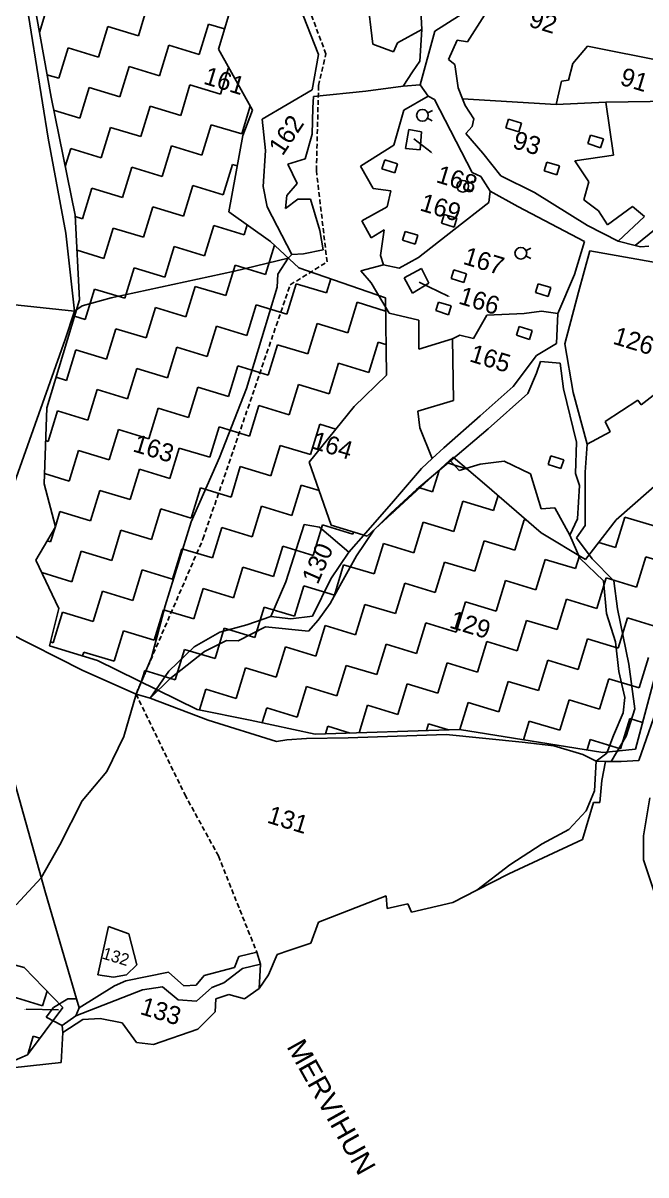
# Model space of a CAD drawing. Header units: feet. Extents: x 317639 to 322582, y 1862034 to 1866031.
# Drawn here: x 319497 to 320139, y 1862313 to 1863501 of the extents above; entities that cross this region are included whole.
import ezdxf

# ---------------------------------------------------------------- set-up
doc = ezdxf.new("R2010")
doc.units = ezdxf.units.FT
doc.header["$MEASUREMENT"] = 0
doc.linetypes.add('DASHED', pattern=[0.75, 0.5, -0.25])
for name, color, linetype in [('LINE_FOOTPATH', 1, 'DASHED'), ('LINE_WATER', 4, 'Continuous'), ('OFF', 1, 'Continuous'), ('OTHERS', 1, 'Continuous'), ('POLY_HATCH', 12, 'Continuous'), ('POLY_PARCEL', 6, 'Continuous'), ('POLY_WATER', 4, 'Continuous'), ('SYM_WELL', 1, 'Continuous'), ('TEXT_MAPOUT', 7, 'Continuous'), ('TEXT_PARCEL', 7, 'Continuous'), ('V_BOUND_LINE', 7, 'Continuous')]:
    doc.layers.add(name, color=color, linetype=linetype)
doc.styles.get("Standard").update_dxf_attribs({"font": 'arial.ttf'})
doc.styles.add('TEXT_MAP', font='', dxfattribs={"height": 1.8})
doc.styles.get('TEXT_MAP').set_extended_font_data('Kruti Dev 050')

msp = doc.modelspace()

# ---------------------------------------------------------------- linework, layer by layer
for points in [[(319917.8, 1863367.3), (319899.9, 1863381.2)], [(319935.4, 1863219), (319905.5, 1863233.5)], [(319500.5, 1862483.6), (319533.7, 1862482.9)]]:
    msp.add_lwpolyline(points)
for points in [[(319918, 1863367.6), (319919.7, 1863365.7), (319917.5, 1863366.9)], [(319935.6, 1863219.4), (319937.7, 1863217.9), (319935.2, 1863218.6)], [(319500.5, 1862483.2), (319498, 1862483.6), (319500.5, 1862484)]]:
    msp.add_solid(points)
at = {"layer": 'LINE_FOOTPATH', "ltscale": 10}
for p, q in [((319809.4, 1863468.7), (319782.7, 1863539.5)), ((319801.7, 1863436.1), (319809.4, 1863468.7)), ((319799.5, 1863348.7), (319801.7, 1863436.1)), ((319810.5, 1863254.2), (319799.5, 1863348.7)), ((319772.5, 1863230.6), (319810.5, 1863254.2)), ((319682.5, 1862968.4), (319772.5, 1863230.6)), ((319613.6, 1862808.6), (319682.5, 1862968.4)), ((319613.6, 1862808.6), (319663.9, 1862705)), ((319663.9, 1862705), (319698.5, 1862641.7)), ((319698.5, 1862641.7), (319738, 1862542.4))]:
    msp.add_line(p, q, dxfattribs=at)
at = {"layer": 'LINE_WATER'}
for p, q in [((319601, 1862764.7), (319613.6, 1862808.6)), ((319583.5, 1862728.6), (319601, 1862764.7)), ((320088, 1862739.5), (320086, 1862708.8)), ((319558, 1862698.4), (319583.5, 1862728.6)), ((320086, 1862708.8), (320077.7, 1862688.2)), ((319535.2, 1862653), (319558, 1862698.4)), ((320077.7, 1862688.2), (320059.7, 1862668.8)), ((320059.7, 1862668.8), (320032.1, 1862654.1)), ((319515.7, 1862619.2), (319535.2, 1862653)), ((320032.1, 1862654.1), (319998.8, 1862632.3)), ((319998.8, 1862632.3), (319965, 1862606.4)), ((319490, 1862591.1), (319515.7, 1862619.2))]:
    msp.add_line(p, q, dxfattribs=at)
at = {"layer": 'OFF'}
msp.add_line((319741.9, 1862530.1), (319738, 1862542.4), dxfattribs=at)
at = {"layer": 'OTHERS'}
for p, q in [((319997.6, 1863401.5), (319994.9, 1863392.6)), ((320010.8, 1863397.5), (319997.6, 1863401.5)), ((319994.9, 1863392.6), (320008, 1863388.4)), ((320008, 1863388.4), (320010.8, 1863397.5)), ((320082.1, 1863385.1), (320079.3, 1863376.2)), ((320079.3, 1863376.2), (320092.5, 1863372)), ((320095.3, 1863381.1), (320082.1, 1863385.1)), ((320092.5, 1863372), (320095.3, 1863381.1)), ((319869.9, 1863359.4), (319867.1, 1863350.4)), ((319867.1, 1863350.4), (319880.3, 1863346.2)), ((319883.1, 1863355.3), (319869.9, 1863359.4)), ((319880.3, 1863346.2), (319883.1, 1863355.3)), ((320036.9, 1863357.2), (320034.2, 1863348.3)), ((320050.1, 1863353.2), (320036.9, 1863357.2)), ((320047.3, 1863344.1), (320050.1, 1863353.2)), ((320034.2, 1863348.3), (320047.3, 1863344.1)), ((319931.1, 1863303.3), (319928.4, 1863294.3)), ((319944.3, 1863299.2), (319931.1, 1863303.3)), ((319928.4, 1863294.3), (319941.5, 1863290.1)), ((319941.5, 1863290.1), (319944.3, 1863299.2)), ((319890.9, 1863285.7), (319888.2, 1863276.8)), ((319904.1, 1863281.7), (319890.9, 1863285.7)), ((319901.3, 1863272.6), (319904.1, 1863281.7)), ((319888.2, 1863276.8), (319901.3, 1863272.6)), ((319941.1, 1863246), (319938.4, 1863237.1)), ((319954.3, 1863242), (319941.1, 1863246)), ((319938.4, 1863237.1), (319951.5, 1863232.9)), ((319951.5, 1863232.9), (319954.3, 1863242)), ((320028.1, 1863231.8), (320025.3, 1863222.8)), ((320041.2, 1863227.8), (320028.1, 1863231.8)), ((320025.3, 1863222.8), (320038.5, 1863218.7)), ((320038.5, 1863218.7), (320041.2, 1863227.8)), ((319925.2, 1863212.9), (319922.5, 1863204)), ((319938.4, 1863208.9), (319925.2, 1863212.9)), ((319935.6, 1863199.8), (319938.4, 1863208.9)), ((319922.5, 1863204), (319935.6, 1863199.8)), ((320008.6, 1863187.5), (320005.9, 1863178.6)), ((320021.8, 1863183.5), (320008.6, 1863187.5)), ((320005.9, 1863178.6), (320019, 1863174.4)), ((320019, 1863174.4), (320021.8, 1863183.5)), ((320041.2, 1863054.2), (320038.5, 1863045.2)), ((320054.4, 1863050.2), (320041.2, 1863054.2)), ((320038.5, 1863045.2), (320051.6, 1863041.1)), ((320051.6, 1863041.1), (320054.4, 1863050.2))]:
    msp.add_line(p, q, dxfattribs=at)
at = {"layer": 'POLY_HATCH', "linetype": 'Continuous'}
for p, q in [((319616, 1863487.3), (319625.5, 1863518.7)), ((319514, 1863490.7), (319521.7, 1863516)), ((319575, 1863465.5), (319584.5, 1863496.9)), ((319584.5, 1863496.9), (319616, 1863487.3)), ((319678.8, 1863468.2), (319688.4, 1863499.6)), ((319688.4, 1863499.6), (319704.9, 1863494.6)), ((319534, 1863443.6), (319543.5, 1863475)), ((319543.5, 1863475), (319575, 1863465.5)), ((319637.8, 1863446.3), (319647.4, 1863477.7)), ((319647.4, 1863477.7), (319678.8, 1863468.2)), ((319521.8, 1863447.3), (319534, 1863443.6)), ((319596.8, 1863424.5), (319606.4, 1863455.9)), ((319606.4, 1863455.9), (319637.8, 1863446.3)), ((319700.7, 1863427.2), (319709, 1863454.5)), ((319555.8, 1863402.6), (319565.4, 1863434)), ((319565.4, 1863434), (319596.8, 1863424.5)), ((319659.7, 1863405.3), (319669.2, 1863436.7)), ((319669.2, 1863436.7), (319700.7, 1863427.2)), ((319528.7, 1863410.9), (319555.8, 1863402.6)), ((319618.7, 1863383.5), (319628.3, 1863414.9)), ((319628.3, 1863414.9), (319659.7, 1863405.3)), ((319722.5, 1863386.2), (319731.2, 1863414.7)), ((319577.7, 1863361.6), (319587.3, 1863393)), ((319587.3, 1863393), (319618.7, 1863383.5)), ((319681.5, 1863364.3), (319691.1, 1863395.7)), ((319691.1, 1863395.7), (319722.5, 1863386.2)), ((319540.6, 1863352.6), (319546.3, 1863371.2)), ((319546.3, 1863371.2), (319577.7, 1863361.6)), ((319640.5, 1863342.5), (319650.1, 1863373.9)), ((319650.1, 1863373.9), (319681.5, 1863364.3)), ((319599.5, 1863320.6), (319609.1, 1863352)), ((319609.1, 1863352), (319640.5, 1863342.5)), ((319703.4, 1863323.3), (319713, 1863354.7)), ((319713, 1863354.7), (319717.9, 1863353.2)), ((319558.5, 1863298.8), (319568.1, 1863330.2)), ((319568.1, 1863330.2), (319599.5, 1863320.6)), ((319662.4, 1863301.5), (319672, 1863332.9)), ((319672, 1863332.9), (319703.4, 1863323.3)), ((319621.4, 1863279.6), (319631, 1863311)), ((319631, 1863311), (319662.4, 1863301.5)), ((319550.9, 1863301.1), (319558.5, 1863298.8)), ((319684.2, 1863260.5), (319693.8, 1863291.9)), ((319693.8, 1863291.9), (319725.2, 1863282.3)), ((319725.2, 1863282.3), (319728.3, 1863292.4)), ((319580.4, 1863257.8), (319590, 1863289.2)), ((319590, 1863289.2), (319621.4, 1863279.6)), ((319643.2, 1863238.6), (319652.8, 1863270)), ((319652.8, 1863270), (319684.2, 1863260.5)), ((319747.1, 1863241.3), (319756.3, 1863271.6)), ((319552.8, 1863266.2), (319580.4, 1863257.8)), ((319602.2, 1863216.8), (319611.8, 1863248.2)), ((319611.8, 1863248.2), (319643.2, 1863238.6)), ((319706.1, 1863219.5), (319715.7, 1863250.9)), ((319715.7, 1863250.9), (319747.1, 1863241.3)), ((319768.9, 1863200.3), (319778.5, 1863231.7)), ((319778.5, 1863231.7), (319809.9, 1863222.2)), ((319809.9, 1863222.2), (319814.4, 1863236.7)), ((319561.2, 1863194.9), (319570.8, 1863226.3)), ((319570.8, 1863226.3), (319602.2, 1863216.8)), ((319665.1, 1863197.6), (319674.7, 1863229)), ((319674.7, 1863229), (319706.1, 1863219.5)), ((319727.9, 1863178.5), (319737.5, 1863209.9)), ((319737.5, 1863209.9), (319768.9, 1863200.3)), ((319831.8, 1863181.2), (319841.4, 1863212.6)), ((319841.4, 1863212.6), (319870.8, 1863203.6)), ((319550.3, 1863198.2), (319561.2, 1863194.9)), ((319624.1, 1863175.8), (319633.7, 1863207.2)), ((319633.7, 1863207.2), (319665.1, 1863197.6)), ((319583.1, 1863153.9), (319592.7, 1863185.3)), ((319592.7, 1863185.3), (319624.1, 1863175.8)), ((319686.9, 1863156.6), (319696.5, 1863188)), ((319696.5, 1863188), (319727.9, 1863178.5)), ((319790.8, 1863159.3), (319800.4, 1863190.7)), ((319800.4, 1863190.7), (319831.8, 1863181.2)), ((319542.1, 1863132.1), (319551.7, 1863163.5)), ((319551.7, 1863163.5), (319583.1, 1863153.9)), ((319645.9, 1863134.8), (319655.5, 1863166.2)), ((319655.5, 1863166.2), (319686.9, 1863156.6)), ((319749.8, 1863137.5), (319759.4, 1863168.9)), ((319759.4, 1863168.9), (319790.8, 1863159.3)), ((319853.6, 1863140.2), (319863.2, 1863171.6)), ((319863.2, 1863171.6), (319871.2, 1863169.1)), ((319812.6, 1863118.3), (319822.2, 1863149.7)), ((319822.2, 1863149.7), (319853.6, 1863140.2)), ((319604.9, 1863112.9), (319614.5, 1863144.3)), ((319614.5, 1863144.3), (319645.9, 1863134.8)), ((319708.8, 1863115.6), (319718.4, 1863147)), ((319718.4, 1863147), (319749.8, 1863137.5)), ((319531.2, 1863135.4), (319542.1, 1863132.1)), ((319667.8, 1863093.8), (319677.4, 1863125.2)), ((319677.4, 1863125.2), (319708.8, 1863115.6)), ((319771.6, 1863096.5), (319781.2, 1863127.9)), ((319781.2, 1863127.9), (319812.6, 1863118.3)), ((319563.9, 1863091.1), (319573.5, 1863122.5)), ((319573.5, 1863122.5), (319604.9, 1863112.9)), ((319626.8, 1863071.9), (319636.4, 1863103.3)), ((319636.4, 1863103.3), (319667.8, 1863093.8)), ((319730.6, 1863074.6), (319740.2, 1863106)), ((319740.2, 1863106), (319771.6, 1863096.5)), ((319522.9, 1863069.2), (319532.5, 1863100.6)), ((319532.5, 1863100.6), (319563.9, 1863091.1)), ((319585.8, 1863050.1), (319595.4, 1863081.5)), ((319595.4, 1863081.5), (319626.8, 1863071.9)), ((319689.6, 1863052.8), (319699.2, 1863084.2)), ((319699.2, 1863084.2), (319730.6, 1863074.6)), ((319793.5, 1863055.5), (319803.1, 1863086.9)), ((319803.1, 1863086.9), (319819.6, 1863081.8)), ((319520.4, 1863070), (319522.9, 1863069.2)), ((319544.8, 1863028.2), (319554.4, 1863059.6)), ((319554.4, 1863059.6), (319585.8, 1863050.1)), ((319648.6, 1863030.9), (319658.2, 1863062.3)), ((319658.2, 1863062.3), (319689.6, 1863052.8)), ((319752.5, 1863033.6), (319762.1, 1863065)), ((319762.1, 1863065), (319793.5, 1863055.5)), ((319711.5, 1863011.8), (319721.1, 1863043.2)), ((319721.1, 1863043.2), (319752.5, 1863033.6)), ((319934.2, 1863046.9), (319955.1, 1863040.6)), ((319519.3, 1863036), (319544.8, 1863028.2)), ((319607.6, 1863009.1), (319617.2, 1863040.5)), ((319617.2, 1863040.5), (319648.6, 1863030.9)), ((319919.2, 1863017.2), (319925.9, 1863039.3)), ((319566.6, 1862987.2), (319576.2, 1863018.6)), ((319576.2, 1863018.6), (319607.6, 1863009.1)), ((319670.5, 1862989.9), (319680.1, 1863021.3)), ((319680.1, 1863021.3), (319711.5, 1863011.8)), ((319774.3, 1862992.6), (319783.9, 1863024)), ((319783.9, 1863024), (319802.3, 1863018.4)), ((319906.1, 1863021.1), (319919.2, 1863017.2)), ((319941, 1862976.2), (319950.6, 1863007.6)), ((319950.6, 1863007.6), (319982, 1862998)), ((319982, 1862998), (319986.8, 1863013.5)), ((319530.5, 1862981.4), (319535.2, 1862996.8)), ((319535.2, 1862996.8), (319566.6, 1862987.2)), ((319629.5, 1862968.1), (319639.1, 1862999.5)), ((319639.1, 1862999.5), (319670.5, 1862989.9)), ((319733.3, 1862970.8), (319742.9, 1863002.2)), ((319742.9, 1863002.2), (319774.3, 1862992.6)), ((319878, 1862995.4), (319878.2, 1862995.3)), ((319878.2, 1862995.3), (319878.3, 1862995.6)), ((319796.2, 1862951.6), (319805.8, 1862983)), ((319805.8, 1862983), (319837.2, 1862973.5)), ((319900, 1862954.3), (319909.6, 1862985.7)), ((319909.6, 1862985.7), (319941, 1862976.2)), ((320003.9, 1862957), (320013.5, 1862988.4)), ((320013.5, 1862988.4), (320016.7, 1862987.5)), ((320107.7, 1862959.7), (320117.3, 1862991.1)), ((320117.3, 1862991.1), (320148.7, 1862981.6)), ((319525.6, 1862965.4), (319530.2, 1862980.5)), ((319588.5, 1862946.2), (319598.1, 1862977.6)), ((319598.1, 1862977.6), (319629.5, 1862968.1)), ((319692.3, 1862948.9), (319701.9, 1862980.3)), ((319701.9, 1862980.3), (319733.3, 1862970.8)), ((319837.2, 1862973.5), (319837.9, 1862975.8)), ((319522, 1862966.5), (319525.6, 1862965.4)), ((319651.3, 1862927.1), (319660.9, 1862958.5)), ((319660.9, 1862958.5), (319692.3, 1862948.9)), ((319755.2, 1862929.8), (319764.8, 1862961.2)), ((319764.8, 1862961.2), (319796.2, 1862951.6)), ((319859, 1862932.5), (319868.6, 1862963.9)), ((319868.6, 1862963.9), (319900, 1862954.3)), ((319962.9, 1862935.2), (319972.5, 1862966.6)), ((319972.5, 1862966.6), (320003.9, 1862957)), ((320090.5, 1862965), (320107.7, 1862959.7)), ((319547.5, 1862924.4), (319557.1, 1862955.8)), ((319557.1, 1862955.8), (319588.5, 1862946.2)), ((320025.7, 1862916), (320035.3, 1862947.4)), ((320035.3, 1862947.4), (320066.7, 1862937.9)), ((320066.7, 1862937.9), (320070.8, 1862951.1)), ((320129.6, 1862918.7), (320139.2, 1862950.1)), ((320139.2, 1862950.1), (320170.6, 1862940.6)), ((319610.3, 1862905.2), (319619.9, 1862936.6)), ((319619.9, 1862936.6), (319651.3, 1862927.1)), ((319714.2, 1862907.9), (319723.8, 1862939.3)), ((319723.8, 1862939.3), (319755.2, 1862929.8)), ((319818, 1862910.6), (319827.6, 1862942)), ((319827.6, 1862942), (319859, 1862932.5)), ((319921.9, 1862913.3), (319931.5, 1862944.7)), ((319931.5, 1862944.7), (319962.9, 1862935.2)), ((319516.5, 1862933.8), (319547.5, 1862924.4)), ((319880.9, 1862891.5), (319890.5, 1862922.9)), ((319890.5, 1862922.9), (319921.9, 1862913.3)), ((319984.7, 1862894.2), (319994.3, 1862925.6)), ((319994.3, 1862925.6), (320025.7, 1862916)), ((320088.6, 1862896.9), (320098.2, 1862928.3)), ((320098.2, 1862928.3), (320129.6, 1862918.7)), ((319569.3, 1862883.4), (319578.9, 1862914.8)), ((319578.9, 1862914.8), (319610.3, 1862905.2)), ((319673.2, 1862886.1), (319682.8, 1862917.5)), ((319682.8, 1862917.5), (319714.2, 1862907.9)), ((319777, 1862888.8), (319786.6, 1862920.2)), ((319786.6, 1862920.2), (319818, 1862910.6)), ((319839.9, 1862869.6), (319849.5, 1862901)), ((319849.5, 1862901), (319880.9, 1862891.5)), ((319943.7, 1862872.3), (319953.3, 1862903.7)), ((319953.3, 1862903.7), (319984.7, 1862894.2)), ((320047.6, 1862875), (320057.2, 1862906.4)), ((320057.2, 1862906.4), (320088.6, 1862896.9)), ((319528.3, 1862861.5), (319537.9, 1862892.9)), ((319537.9, 1862892.9), (319569.3, 1862883.4)), ((319632.2, 1862864.2), (319641.8, 1862895.6)), ((319641.8, 1862895.6), (319673.2, 1862886.1)), ((319736, 1862866.9), (319745.6, 1862898.3)), ((319745.6, 1862898.3), (319777, 1862888.8)), ((320110.4, 1862855.9), (320120, 1862887.3)), ((320120, 1862887.3), (320151.4, 1862877.7)), ((319695, 1862845.1), (319704.6, 1862876.5)), ((319704.6, 1862876.5), (319736, 1862866.9)), ((319798.9, 1862847.8), (319808.5, 1862879.2)), ((319808.5, 1862879.2), (319839.9, 1862869.6)), ((319902.7, 1862850.5), (319912.3, 1862881.9)), ((319912.3, 1862881.9), (319943.7, 1862872.3)), ((320006.6, 1862853.2), (320016.2, 1862884.6)), ((320016.2, 1862884.6), (320047.6, 1862875)), ((319591.2, 1862842.4), (319600.8, 1862873.8)), ((319600.8, 1862873.8), (319632.2, 1862864.2)), ((320069.4, 1862834), (320079, 1862865.4)), ((320079, 1862865.4), (320110.4, 1862855.9)), ((319525.3, 1862862.4), (319528.3, 1862861.5)), ((319558.5, 1862847.9), (319559.8, 1862851.9)), ((319559.8, 1862851.9), (319591.2, 1862842.4)), ((319654, 1862823.2), (319663.6, 1862854.6)), ((319663.6, 1862854.6), (319695, 1862845.1)), ((319757.9, 1862825.9), (319767.5, 1862857.3)), ((319767.5, 1862857.3), (319798.9, 1862847.8)), ((319861.7, 1862828.6), (319871.3, 1862860)), ((319871.3, 1862860), (319902.7, 1862850.5)), ((319965.6, 1862831.3), (319975.2, 1862862.7)), ((319975.2, 1862862.7), (320006.6, 1862853.2)), ((319924.6, 1862809.5), (319934.2, 1862840.9)), ((319934.2, 1862840.9), (319965.6, 1862831.3)), ((320028.4, 1862812.2), (320038, 1862843.6)), ((320038, 1862843.6), (320069.4, 1862834)), ((320132.3, 1862814.9), (320141.9, 1862846.3)), ((319619, 1862821), (319622.6, 1862832.8)), ((319622.6, 1862832.8), (319654, 1862823.2)), ((319716.9, 1862804.1), (319726.5, 1862835.5)), ((319726.5, 1862835.5), (319757.9, 1862825.9)), ((319820.7, 1862806.8), (319830.3, 1862838.2)), ((319830.3, 1862838.2), (319861.7, 1862828.6)), ((319779.7, 1862784.9), (319789.3, 1862816.3)), ((319789.3, 1862816.3), (319820.7, 1862806.8)), ((319883.6, 1862787.6), (319893.2, 1862819)), ((319893.2, 1862819), (319924.6, 1862809.5)), ((319987.4, 1862790.3), (319997, 1862821.7)), ((319997, 1862821.7), (320028.4, 1862812.2)), ((320091.3, 1862793), (320100.9, 1862824.4)), ((320100.9, 1862824.4), (320132.3, 1862814.9)), ((319678.9, 1862792.2), (319685.5, 1862813.6)), ((319685.5, 1862813.6), (319716.9, 1862804.1)), ((319743.6, 1862779.1), (319748.3, 1862794.5)), ((319748.3, 1862794.5), (319779.7, 1862784.9)), ((319843.5, 1862768.6), (319852.2, 1862797.2)), ((319852.2, 1862797.2), (319883.6, 1862787.6)), ((319947.5, 1862772), (319956, 1862799.9)), ((319956, 1862799.9), (319987.4, 1862790.3)), ((320050.3, 1862771.2), (320059.9, 1862802.6)), ((320059.9, 1862802.6), (320091.3, 1862793)), ((320013, 1862761.5), (320018.9, 1862780.7)), ((320018.9, 1862780.7), (320050.3, 1862771.2)), ((320113.1, 1862752), (320122.7, 1862783.4)), ((320122.7, 1862783.4), (320135.8, 1862779.4)), ((319808.8, 1862767.5), (319811.2, 1862775.3)), ((319811.2, 1862775.3), (319834.2, 1862768.3)), ((319912.9, 1862771), (319915, 1862778)), ((319915, 1862778), (319935.7, 1862771.7)), ((320078.5, 1862751), (320081.7, 1862761.6)), ((320081.7, 1862761.6), (320113.1, 1862752)), ((319485.9, 1862496.7), (319517.3, 1862487.1)), ((319517.3, 1862487.1), (319521.9, 1862502.2)), ((319502, 1862436.9), (319507.7, 1862455.7)), ((319507.7, 1862455.7), (319514.5, 1862453.6))]:
    msp.add_line(p, q, dxfattribs=at)
at = {"layer": 'POLY_HATCH'}
for p, q in [((319698.5, 1863473.5), (319712.5, 1863519.5)), ((319510.9, 1863508.1), (319526, 1863424.2)), ((319733.5, 1863410.6), (319698.5, 1863473.5)), ((319526, 1863424.2), (319550.8, 1863302.5)), ((319723.6, 1863384.6), (319733.5, 1863410.6)), ((319709.3, 1863305.8), (319723.6, 1863384.6)), ((319752.3, 1863275.3), (319709.3, 1863305.8)), ((319550.8, 1863302.5), (319555.5, 1863215.2)), ((319781.4, 1863248.2), (319752.3, 1863275.3)), ((319870.7, 1863217.2), (319781.4, 1863248.2)), ((319555.5, 1863215.2), (319521.5, 1863103.8)), ((319871.6, 1863137.6), (319870.7, 1863217.2)), ((319838.5, 1863105.2), (319871.6, 1863137.6)), ((319521.5, 1863103.8), (319518.9, 1863025.3)), ((319792, 1863047.8), (319838.5, 1863105.2)), ((319814.8, 1862982.8), (319792, 1863047.8)), ((319940.6, 1863052.8), (319852, 1862971.5)), ((319972.9, 1863025.5), (319940.6, 1863052.8)), ((320159, 1863032.7), (320108.6, 1862988.1)), ((319518.9, 1863025.3), (319530.6, 1862981.1)), ((320031.1, 1862974.9), (319972.9, 1863025.5)), ((319852, 1862971.5), (319814.8, 1862982.8)), ((320108.6, 1862988.1), (320076.9, 1862947.5)), ((319530.6, 1862981.1), (319510.4, 1862946.7)), ((320076.9, 1862947.5), (320031.1, 1862974.9)), ((319510.4, 1862946.7), (319534, 1862896.9)), ((319534, 1862896.9), (319524.3, 1862858.4)), ((319524.3, 1862858.4), (319573.9, 1862843.3)), ((319573.9, 1862843.3), (319676.5, 1862792.7)), ((320128.5, 1862751.6), (320153, 1862844.7)), ((319676.5, 1862792.7), (319731.3, 1862781.8)), ((319731.3, 1862781.8), (319798.4, 1862767.1)), ((319798.4, 1862767.1), (319947, 1862772.1)), ((319947, 1862772.1), (320094.6, 1862748.4)), ((320094.6, 1862748.4), (320128.5, 1862751.6)), ((319498.4, 1862526.7), (319434.2, 1862543.2)), ((319538.1, 1862485.4), (319498.4, 1862526.7)), ((319501.7, 1862436.5), (319538.1, 1862485.4)), ((319452, 1862414.8), (319501.7, 1862436.5))]:
    msp.add_line(p, q, dxfattribs=at)
at = {"layer": 'POLY_PARCEL'}
for p, q in [((319523.1, 1863381.9), (319494.1, 1863563.7)), ((319801.6, 1863468.2), (319766.8, 1863557.7)), ((319851.7, 1863528.8), (319857.8, 1863478.7)), ((319908.2, 1863494.1), (319906.4, 1863527.1)), ((319883.1, 1863480.3), (319908.2, 1863494.1)), ((319906.2, 1863461.4), (319908.2, 1863494.1)), ((319857.8, 1863478.7), (319879, 1863471)), ((319879, 1863471), (319883.1, 1863480.3)), ((320063.9, 1863459), (320078.8, 1863476.9)), ((320078.8, 1863476.9), (320160.1, 1863460.7)), ((319795.1, 1863431.7), (319801.6, 1863468.2)), ((319898.7, 1863450.3), (319906.2, 1863461.4)), ((320059.4, 1863441.7), (320063.9, 1863459)), ((319889.1, 1863435.6), (319898.7, 1863450.3)), ((319850.5, 1863430.2), (319889.1, 1863435.6)), ((319889.1, 1863435.6), (319906.3, 1863436.9)), ((320046.7, 1863416.7), (320052.1, 1863440.7)), ((320052.1, 1863440.7), (320059.4, 1863441.7)), ((319743.6, 1863401.5), (319795.1, 1863431.7)), ((319795.8, 1863413.3), (319796.5, 1863424.7)), ((319796.5, 1863424.7), (319850.5, 1863430.2)), ((319889.6, 1863410.6), (319914.7, 1863425.3)), ((320046.7, 1863416.7), (319950, 1863422.3)), ((319795, 1863386), (319795.8, 1863413.3)), ((319879.4, 1863374.7), (319889.6, 1863410.6)), ((320097.7, 1863419.1), (320046.7, 1863416.7)), ((320097.7, 1863419.1), (320203.4, 1863420.5)), ((320105.6, 1863364.4), (320097.7, 1863419.1)), ((319746.9, 1863369), (319743.6, 1863401.5)), ((319788, 1863360.5), (319795, 1863386)), ((319894.7, 1863390.7), (319891.4, 1863371.1)), ((319907.9, 1863388.4), (319894.7, 1863390.7)), ((319906.4, 1863370), (319907.9, 1863388.4)), ((319541.3, 1863283.8), (319523.1, 1863381.9)), ((319844.8, 1863353), (319879.4, 1863374.7)), ((319744.8, 1863332), (319746.9, 1863369)), ((319891.4, 1863371.1), (319906.4, 1863370)), ((320066, 1863358.5), (320105.6, 1863364.4)), ((319770, 1863354.9), (319788, 1863360.5)), ((319779.8, 1863335.2), (319770, 1863354.9)), ((319858.1, 1863330.1), (319844.8, 1863353)), ((320080.3, 1863336.9), (320066, 1863358.5)), ((319748.6, 1863311), (319744.8, 1863332)), ((319769, 1863322.7), (319779.8, 1863335.2)), ((319876.3, 1863327.7), (319858.1, 1863330.1)), ((319872.4, 1863310.9), (319876.3, 1863327.7)), ((319978.7, 1863327.3), (319977.3, 1863315.5)), ((320075.1, 1863318.4), (320080.3, 1863336.9)), ((319767.8, 1863309.4), (319769, 1863322.7)), ((319780.2, 1863318.8), (319767.8, 1863309.4)), ((319793.5, 1863319.1), (319780.2, 1863318.8)), ((319802.9, 1863286.6), (319793.5, 1863319.1)), ((319977.3, 1863315.5), (319941, 1863287.4)), ((320090.2, 1863306.8), (320075.1, 1863318.4)), ((319774.2, 1863261.8), (319748.6, 1863311)), ((319846.3, 1863296.7), (319872.4, 1863310.9)), ((320099.5, 1863292.6), (320090.2, 1863306.8)), ((320125.4, 1863311.5), (320099.5, 1863292.6)), ((320137.7, 1863301.1), (320125.4, 1863311.5)), ((319856, 1863279.1), (319846.3, 1863296.7)), ((320110.4, 1863275.5), (320137.7, 1863301.1)), ((320127.9, 1863271.3), (320162.4, 1863299)), ((319550.1, 1863203.4), (319541.3, 1863283.8)), ((319806.4, 1863266.7), (319802.9, 1863286.6)), ((319869.3, 1863287.3), (319856, 1863279.1)), ((319865.5, 1863260.7), (319869.3, 1863287.3)), ((319941, 1863287.4), (319904.6, 1863258.8)), ((319770.4, 1863258.2), (319715.2, 1863244.6)), ((319759.9, 1863241.5), (319770.4, 1863258.2)), ((319774.2, 1863261.8), (319770.4, 1863258.2)), ((319774.2, 1863261.8), (319786.1, 1863262.6)), ((319786.1, 1863262.6), (319806.4, 1863266.7)), ((319868.8, 1863251.1), (319865.5, 1863260.7)), ((319904.6, 1863258.8), (319884.8, 1863247.9)), ((319715.2, 1863244.6), (319587.8, 1863217.1)), ((319868.8, 1863251.1), (319845.2, 1863245.1)), ((319845.2, 1863245.1), (319855.9, 1863232.6)), ((319884.8, 1863247.9), (319868.8, 1863251.1)), ((319907.9, 1863247.5), (319890, 1863238)), ((319915.5, 1863232.2), (319907.9, 1863247.5)), ((319759.2, 1863228.1), (319759.9, 1863241.5)), ((319855.9, 1863232.6), (319874.4, 1863201.4)), ((319890, 1863238), (319898.6, 1863221.9)), ((319898.6, 1863221.9), (319915.5, 1863232.2)), ((319727.4, 1863123.8), (319759.2, 1863228.1)), ((319550.1, 1863203.4), (319476, 1863211.5)), ((319558.2, 1863208.9), (319550.1, 1863203.4)), ((319587.8, 1863217.1), (319558.2, 1863208.9)), ((319550.1, 1863203.4), (319540.4, 1863174.1)), ((319874.4, 1863201.4), (319905, 1863194.2)), ((319961.4, 1863175.1), (319975.2, 1863199.3)), ((319975.2, 1863199.3), (320013.8, 1863201.2)), ((320013.8, 1863201.2), (320031.6, 1863203.6)), ((320031.6, 1863203.6), (320048.4, 1863201)), ((319905, 1863194.2), (319905.2, 1863164.3)), ((319540.4, 1863174.1), (319486.2, 1863021)), ((319905.2, 1863164.3), (319939.8, 1863175)), ((319939.8, 1863175), (319947.4, 1863178.6)), ((319940.7, 1863111.4), (319939.8, 1863175)), ((319947.4, 1863178.6), (319961.4, 1863175.1)), ((320134.3, 1863107), (320169, 1863134)), ((319699.5, 1863052.6), (319727.4, 1863123.8)), ((319904.1, 1863100.3), (319940.7, 1863111.4)), ((320097, 1863089.7), (320130.7, 1863111.7)), ((320130.7, 1863111.7), (320134.3, 1863107)), ((319906, 1863083), (319904.1, 1863100.3)), ((320102.3, 1863079), (320097, 1863089.7)), ((319918.8, 1863051.5), (319906, 1863083)), ((320078.5, 1863066.2), (320102.3, 1863079)), ((319670.3, 1862986.3), (319699.5, 1863052.6)), ((319937.6, 1863049.1), (319946.7, 1863039.1)), ((319946.7, 1863039.1), (319968.4, 1863045.6)), ((319968.4, 1863045.6), (319992.9, 1863048.7)), ((319992.9, 1863048.7), (320020.2, 1863035.8)), ((320020.2, 1863035.8), (320031.2, 1862999.5)), ((320031.2, 1862999.5), (320045.2, 1863000.7)), ((320045.2, 1863000.7), (320060.8, 1862972.5)), ((319643.8, 1862899.4), (319670.3, 1862986.3)), ((319787, 1862983.3), (319768, 1862924.4)), ((319802.6, 1862980.6), (319787, 1862983.3)), ((319833, 1862954.8), (319802.6, 1862980.6)), ((319768, 1862924.4), (319752.5, 1862888.6)), ((319629.6, 1862846.4), (319643.8, 1862899.4)), ((319480.2, 1862872.9), (319558.9, 1862832.9)), ((319613.6, 1862808.6), (319629.6, 1862846.4)), ((319558.9, 1862832.9), (319613.6, 1862808.6)), ((319613.6, 1862808.6), (319628.1, 1862804.4)), ((319628.1, 1862804.4), (319688, 1862781.5)), ((319688, 1862781.5), (319758.5, 1862759.7)), ((319758.5, 1862759.7), (319769.1, 1862761.4)), ((319769.1, 1862761.4), (319789.4, 1862762.7)), ((319789.4, 1862762.7), (319832.1, 1862763.3)), ((319832.1, 1862763.3), (319933.4, 1862767)), ((319933.4, 1862767), (320011.6, 1862759.1)), ((320011.6, 1862759.1), (320044.1, 1862755.2)), ((319479.8, 1862748.7), (319520.3, 1862603.5)), ((320044.1, 1862755.2), (320074.2, 1862746.3)), ((320074.2, 1862746.3), (320088, 1862739.5)), ((319520.3, 1862603.5), (319552.2, 1862494.1)), ((319585.2, 1862569), (319574.1, 1862519.1)), ((319606.3, 1862561.2), (319585.2, 1862569)), ((319614.4, 1862529.5), (319606.3, 1862561.2)), ((319574.1, 1862519.1), (319590.3, 1862516.7)), ((319590.3, 1862516.7), (319603.8, 1862519.1)), ((319603.8, 1862519.1), (319614.4, 1862529.5)), ((319520.8, 1862475.4), (319528.5, 1862485.4)), ((319528.5, 1862485.4), (319543.3, 1862494.1)), ((319543.3, 1862494.1), (319552.2, 1862494.1)), ((319554.9, 1862484.9), (319551.7, 1862476.8)), ((319552.2, 1862494.1), (319554.9, 1862484.9)), ((319537.6, 1862466.9), (319520.8, 1862475.4)), ((319551.7, 1862476.8), (319537.6, 1862466.9)), ((319537.6, 1862466.9), (319538.2, 1862459.4))]:
    msp.add_line(p, q, dxfattribs=at)
at = {"layer": 'POLY_PARCEL', "ltscale": 10}
msp.add_line((319741.9, 1862530.1), (319740.6, 1862504.9), dxfattribs=at)
at = {"layer": 'POLY_WATER'}
for p, q in [((319959.9, 1863516.6), (319921.7, 1863492.3)), ((319955.4, 1863481.1), (319972.9, 1863508.8)), ((319921.7, 1863492.3), (319906.3, 1863436.9)), ((319935.8, 1863463.1), (319944.5, 1863482.9)), ((319944.5, 1863482.9), (319955.4, 1863481.1)), ((319942.1, 1863457.9), (319935.8, 1863463.1)), ((319945.6, 1863433.7), (319942.1, 1863457.9)), ((319906.3, 1863436.9), (319914.7, 1863425.3)), ((319950, 1863422.3), (319945.6, 1863433.7)), ((319914.7, 1863425.3), (319921.1, 1863421.9)), ((319921.1, 1863421.9), (319960, 1863346.5)), ((319952.7, 1863415.5), (319950, 1863422.3)), ((319961.7, 1863401.9), (319952.7, 1863415.5)), ((319960.1, 1863393.9), (319961.7, 1863401.9)), ((319953.6, 1863386.8), (319960.1, 1863393.9)), ((319971.1, 1863366.5), (319953.6, 1863386.8)), ((319989.5, 1863343.1), (319971.1, 1863366.5)), ((319960, 1863346.5), (319968.9, 1863342.3)), ((319968.9, 1863342.3), (319978.7, 1863327.3)), ((320024.4, 1863325.7), (319989.5, 1863343.1)), ((319978.7, 1863327.3), (320007, 1863311.4)), ((320078.8, 1863291.8), (320024.4, 1863325.7)), ((320007, 1863311.4), (320076, 1863275.4)), ((320110.4, 1863275.5), (320078.8, 1863291.8)), ((320076, 1863275.4), (320065.6, 1863241.1)), ((320127.9, 1863271.3), (320110.4, 1863275.5)), ((320133.6, 1863269.9), (320127.9, 1863271.3)), ((320142.3, 1863270.4), (320133.6, 1863269.9)), ((320069.8, 1863223.2), (320081.3, 1863265.6)), ((320081.3, 1863265.6), (320179.4, 1863248.3)), ((320065.6, 1863241.1), (320048.4, 1863201)), ((320055.6, 1863169.8), (320069.8, 1863223.2)), ((320048.4, 1863201), (320046.9, 1863170.1)), ((320046.9, 1863170.1), (320026.5, 1863157.9)), ((320064, 1863119.5), (320055.6, 1863169.8)), ((320026.5, 1863157.9), (320002.3, 1863125.7)), ((320026.4, 1863139.5), (320030.4, 1863151.5)), ((320030.4, 1863151.5), (320050.6, 1863149.7)), ((320050.6, 1863149.7), (320054.2, 1863123.2)), ((320017.4, 1863118.5), (320026.4, 1863139.5)), ((320002.3, 1863125.7), (319968.2, 1863095.5)), ((319976.7, 1863082), (320017.4, 1863118.5)), ((320054.2, 1863123.2), (320067.5, 1863068.3)), ((320078.5, 1863066.2), (320064, 1863119.5)), ((319968.2, 1863095.5), (319930.9, 1863062.6)), ((319937.6, 1863049.1), (319976.7, 1863082)), ((320067.5, 1863068.3), (320066.7, 1863036.1)), ((320076.5, 1863037.3), (320078.5, 1863066.2)), ((319930.9, 1863062.6), (319918.8, 1863051.5)), ((319902.6, 1863019.7), (319937.6, 1863049.1)), ((319918.8, 1863051.5), (319907.7, 1863041.3)), ((319907.7, 1863041.3), (319879, 1863007.6)), ((320066.7, 1863036.1), (320070.8, 1863023.5)), ((320076.5, 1862982.5), (320076.5, 1863037.3)), ((319876.1, 1862995.3), (319902.6, 1863019.7)), ((320070.8, 1863023.5), (320068.8, 1862989.2)), ((319879, 1863007.6), (319850.6, 1862974.9)), ((319858.7, 1862977.5), (319876.1, 1862995.3)), ((320068.8, 1862989.2), (320060.8, 1862972.5)), ((320067.6, 1862969.7), (320076.5, 1862982.5)), ((319850.6, 1862974.9), (319833, 1862954.8)), ((319840.9, 1862951), (319858.7, 1862977.5)), ((320060.8, 1862972.5), (320071.2, 1862948.7)), ((320083.9, 1862948.1), (320067.6, 1862969.7)), ((319833, 1862954.8), (319814.4, 1862927.4)), ((319823.6, 1862920.2), (319840.9, 1862951)), ((320071.2, 1862948.7), (320095.4, 1862925.2)), ((320106, 1862925.5), (320083.9, 1862948.1)), ((319814.4, 1862927.4), (319795.4, 1862889)), ((320095.4, 1862925.2), (320098.4, 1862891.8)), ((320109.8, 1862896.6), (320106, 1862925.5)), ((319813.7, 1862901.9), (319823.6, 1862920.2)), ((319801.2, 1862884.9), (319813.7, 1862901.9)), ((319752.5, 1862888.6), (319727.9, 1862880)), ((319773.1, 1862886.1), (319752.5, 1862888.6)), ((319795.4, 1862889), (319773.1, 1862886.1)), ((320098.4, 1862891.8), (320107.8, 1862862.3)), ((320121.4, 1862839.4), (320109.8, 1862896.6)), ((319727.9, 1862880), (319700, 1862872.4)), ((319718.7, 1862863.5), (319746.9, 1862878)), ((319746.9, 1862878), (319791.5, 1862873.5)), ((319791.5, 1862873.5), (319801.2, 1862884.9)), ((319700, 1862872.4), (319673.5, 1862857.3)), ((319684.3, 1862852.3), (319706.8, 1862863.9)), ((319706.8, 1862863.9), (319718.7, 1862863.5)), ((319673.5, 1862857.3), (319647.4, 1862832.2)), ((319648.5, 1862824.3), (319684.3, 1862852.3)), ((320107.8, 1862862.3), (320111.1, 1862831.7)), ((320127.6, 1862793.4), (320121.4, 1862839.4)), ((319647.4, 1862832.2), (319628.1, 1862804.4)), ((320111.1, 1862831.7), (320117.3, 1862805)), ((319628.1, 1862804.4), (319648.5, 1862824.3)), ((320117.3, 1862805), (320115.8, 1862789.3)), ((320118.9, 1862765), (320127.6, 1862793.4)), ((320115.8, 1862789.3), (320105.9, 1862765.7)), ((320105.9, 1862765.7), (320099, 1862747.6)), ((320103.2, 1862739.1), (320118.9, 1862765)), ((320099, 1862747.6), (320088, 1862739.5)), ((319738, 1862542.4), (319719.4, 1862537.8)), ((319719.4, 1862537.8), (319715.2, 1862526.6)), ((319647, 1862521.8), (319603.1, 1862512.7)), ((319662.9, 1862507.7), (319647, 1862521.8)), ((319715.2, 1862526.6), (319683.9, 1862518.3)), ((319704.1, 1862510.6), (319723.5, 1862525.7)), ((319723.5, 1862525.7), (319741.9, 1862530.1)), ((319591.4, 1862507.7), (319554.9, 1862484.9)), ((319603.1, 1862512.7), (319591.4, 1862507.7)), ((319675.5, 1862508.5), (319662.9, 1862507.7)), ((319683.9, 1862518.3), (319675.5, 1862508.5)), ((319691.8, 1862505.8), (319704.1, 1862510.6)), ((319551.7, 1862476.8), (319620.4, 1862503.5)), ((319620.4, 1862503.5), (319640.8, 1862506.6)), ((319640.8, 1862506.6), (319656.9, 1862493.2)), ((319675.9, 1862492), (319691.8, 1862505.8)), ((319656.9, 1862493.2), (319675.9, 1862492))]:
    msp.add_line(p, q, dxfattribs=at)
at = {"layer": 'POLY_WATER', "ltscale": 10}
msp.add_line((320088, 1862739.5), (320097.6, 1862739.1), dxfattribs=at)
at = {"layer": 'SYM_WELL'}
for p, q in [((319919.1, 1863410.5), (319914.2, 1863408.1)), ((319918.9, 1863399.8), (319914.1, 1863402.5)), ((319960.5, 1863326.8), (319955.7, 1863329.4)), ((319960.8, 1863337.4), (319955.8, 1863335)), ((320020.6, 1863268.3), (320015.7, 1863265.9)), ((320020.4, 1863257.7), (320015.6, 1863260.3))]:
    msp.add_line(p, q, dxfattribs=at)
for centre in [(319908.8, 1863405.4), (319950.4, 1863332.3), (320010.2, 1863263.2)]:
    msp.add_circle(centre, 6.04, dxfattribs=at)
at = {"layer": 'V_BOUND_LINE'}
for p, q in [((320131.9, 1862740.1), (320154.8, 1862806.1)), ((320093.6, 1862719.5), (320097.6, 1862739.1)), ((320097.6, 1862739.1), (320103.2, 1862739.1)), ((320103.2, 1862739.1), (320113.8, 1862739)), ((320113.8, 1862739), (320131.9, 1862740.1)), ((320091.8, 1862696.6), (320093.6, 1862719.5)), ((320143.1, 1862701.6), (320136.5, 1862662.4)), ((320073.7, 1862658.5), (320085.2, 1862696.6)), ((320085.2, 1862696.6), (320091.8, 1862696.6)), ((320136.5, 1862662.4), (320136.8, 1862637.5)), ((319997.7, 1862623.2), (320073.7, 1862658.5)), ((320136.8, 1862637.5), (320151, 1862594.4)), ((319965, 1862606.4), (319997.7, 1862623.2)), ((319940.2, 1862593.7), (319965, 1862606.4)), ((319801.8, 1862573.5), (319871.4, 1862600.4)), ((319871.4, 1862600.4), (319872.6, 1862587.3)), ((319872.6, 1862587.3), (319893.6, 1862592.2)), ((319893.6, 1862592.2), (319897.6, 1862583.6)), ((319897.6, 1862583.6), (319940.2, 1862593.7)), ((319793.6, 1862551.8), (319801.8, 1862573.5)), ((319758.9, 1862539.9), (319771.1, 1862544.2)), ((319771.1, 1862544.2), (319793.6, 1862551.8)), ((319750.2, 1862519.1), (319758.9, 1862539.9)), ((319740.6, 1862504.9), (319750.2, 1862519.1)), ((319695.7, 1862494.3), (319709.1, 1862498.6)), ((319709.1, 1862498.6), (319725.4, 1862494.2)), ((319725.4, 1862494.2), (319740.6, 1862504.9)), ((319695, 1862480.7), (319695.7, 1862494.3)), ((319538.2, 1862459.4), (319558.7, 1862473.1)), ((319558.7, 1862473.1), (319576.5, 1862474.1)), ((319576.5, 1862474.1), (319599.3, 1862469.5)), ((319677.3, 1862463.1), (319695, 1862480.7)), ((319536.4, 1862428.5), (319538.2, 1862459.4)), ((319599.3, 1862469.5), (319614.1, 1862449.4)), ((319631.5, 1862447.2), (319677.3, 1862463.1)), ((319614.1, 1862449.4), (319631.5, 1862447.2)), ((319448.4, 1862419.1), (319536.4, 1862428.5))]:
    msp.add_line(p, q, dxfattribs=at)

# ---------------------------------------------------------------- texts
at = {"layer": 'TEXT_MAPOUT'}
msp.add_text('MERVIHUN', height=20.69, rotation=299.2359, dxfattribs=at).set_placement((319768.3, 1862445.1))
at = {"layer": 'TEXT_PARCEL', "style": 'TEXT_MAP'}
for s, height, rotation, p in [('92', 18.62, 343.0555, (320017.4, 1863497.3)), ('161', 18.62, 343.0555, (319682.2, 1863438.2)), ('91', 18.62, 343.0555, (320111.4, 1863437.3)), ('162', 18.62, 56.3451, (319764.6, 1863362.8)), ('93', 18.62, 343.0555, (320000.7, 1863372)), ('168', 18.62, 343.0555, (319921.9, 1863336.7)), ('169', 18.62, 343.0555, (319905.1, 1863307.6)), ('167', 18.62, 343.0555, (319949.7, 1863252.4)), ('166', 18.62, 343.0555, (319945, 1863211.5)), ('126', 18.62, 343.0555, (320104.1, 1863170.1)), ('165', 18.62, 343.0555, (319956.3, 1863151.9)), ('164', 18.62, 343.0555, (319793.6, 1863062.2)), ('163', 18.62, 343.0555, (319609.3, 1863059.1)), ('130', 18.62, 66.3384, (319800.8, 1862920.7)), ('129', 18.62, 343.0555, (319935.6, 1862877.3)), ('131', 18.62, 343.0555, (319747.7, 1862676.2)), ('132', 12.42, 343.0555, (319577.8, 1862536)), ('133', 18.62, 343.0555, (319616.7, 1862478.8))]:
    msp.add_text(s, height=height, rotation=rotation, dxfattribs=at).set_placement(p)

doc.saveas('drawing.dxf')
